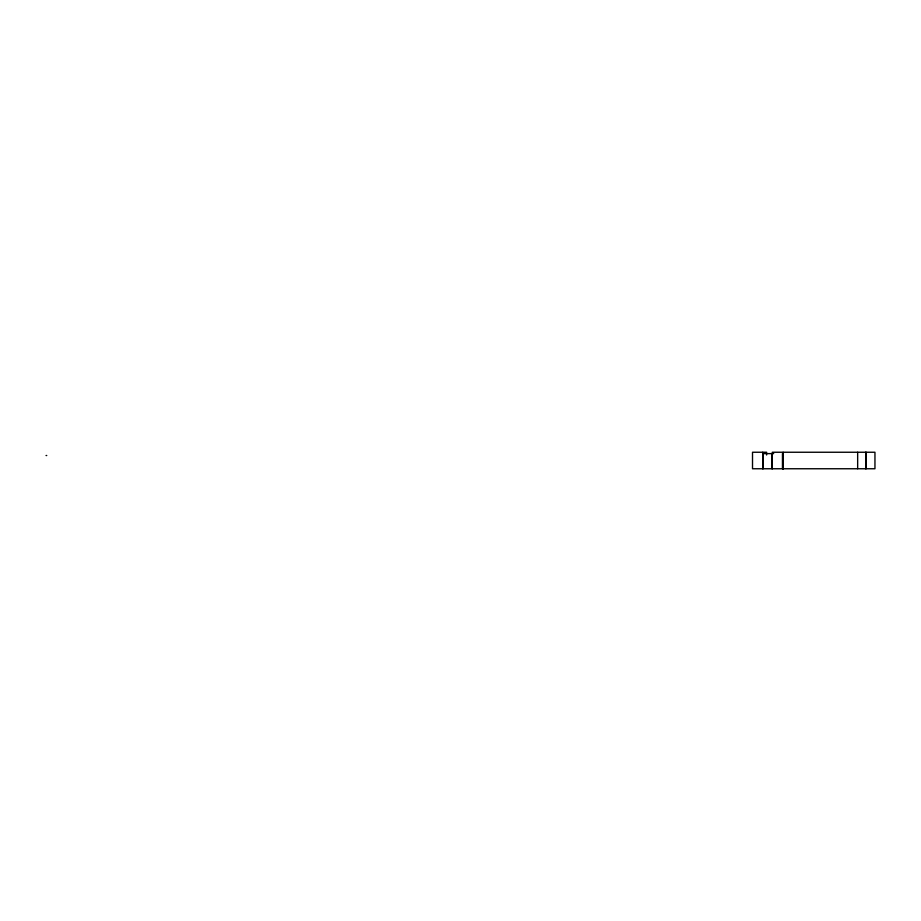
<?xml version="1.0" encoding="UTF-8"?>
<svg xmlns="http://www.w3.org/2000/svg" width="921" height="921" viewBox="0 0 921 921"><rect width="100%" height="100%" fill="white"/><g stroke="black" fill="none" stroke-linecap="round" stroke-linejoin="round"><path stroke-width="1.38" d="M762.738 453.616L773.675 453.616M46.05 455.515L46.741 455.515M866.085 452.246L866.085 468.754M865.74 452.246L865.74 468.754M857.658 452.246L857.658 468.754M783.149 452.246L783.149 468.754L783.149 453.616L782.459 453.616L782.459 468.754M772.305 468.754L772.305 452.246L874.95 452.246L874.95 468.754L752.515 468.754L752.515 452.246L766.617 452.246L766.617 454.997M771.959 453.616L771.959 468.754M763.083 453.616L763.083 468.754M762.738 452.246L762.738 468.754M782.804 453.616L782.804 468.754L782.804 453.616"/></g></svg>
